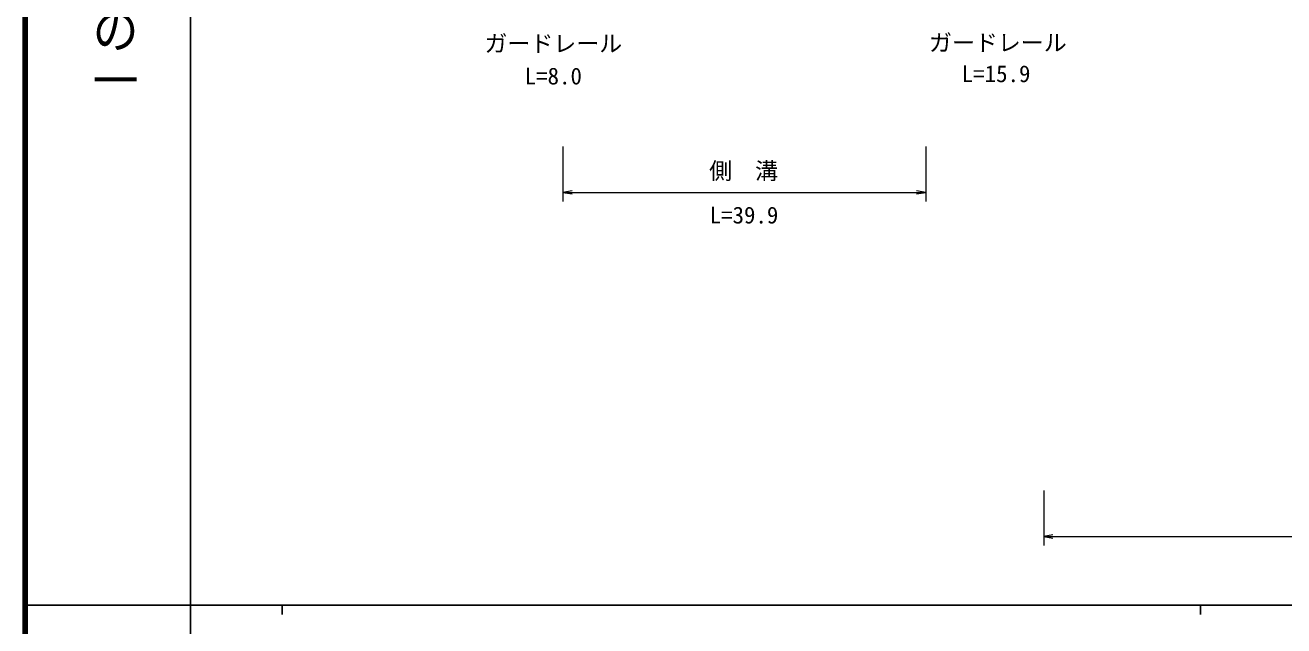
# Model space of a CAD drawing. Units: millimetres, scale not verified. Extents: x 40000 to 680000, y 20000 to 380000.
# Drawn here: x 40000 to 177076, y 202759 to 268236 of the extents above; entities that cross this region are included whole.
import ezdxf
from ezdxf.enums import TextEntityAlignment as Align

# ---------------------------------------------------------------- set-up
doc = ezdxf.new("R2010")
doc.units = ezdxf.units.MM
doc.header["$LTSCALE"] = 1000
for name, color, linetype, lineweight in [('M-STR-HTXT', 7, 'Continuous', 13), ('M-TTL', 2, 'Continuous', 140), ('M-TTL-BAND', 7, 'Continuous', 25)]:
    doc.layers.add(name, color=color, linetype=linetype, lineweight=lineweight)
doc.styles.add('@ＭＳ ゴシック', font='')
doc.styles.add('ＭＳ ゴシック', font='')
doc.styles.get('@ＭＳ ゴシック').set_extended_font_data('@MS Gothic')
doc.styles.get('ＭＳ ゴシック').set_extended_font_data('MS Gothic')

# ---------------------------------------------------------------- blocks, each defined once
blk = doc.blocks.new('open_arrow')
at = {"color": 0, "linetype": 'Continuous', "lineweight": -2}
blk.add_lwpolyline([(7.5, 1.25), (0, 0), (7.5, -1.25)], dxfattribs=at)

msp = doc.modelspace()

# ---------------------------------------------------------------- linework, layer by layer
at = {"layer": 'M-STR-HTXT'}
for p, q in [((98561, 255000), (98561, 249000)), ((138071, 255000), (138071, 249000)), ((98561, 250000), (138071, 250000)), ((150929, 217500), (150929, 211500)), ((150929, 212500), (376108, 212500))]:
    msp.add_line(p, q, dxfattribs=at)
at = {"layer": 'M-TTL'}
msp.add_line((40000, 380000), (40000, 20000), dxfattribs=at)
at = {"layer": 'M-TTL-BAND'}
for p, q in [((58000, 370000), (58000, 20000)), ((40000, 205000), (579000, 205000)), ((68000, 205000), (68000, 204000)), ((168000, 205000), (168000, 204000))]:
    msp.add_line(p, q, dxfattribs=at)

# ---------------------------------------------------------------- block references
at = {"layer": 'M-STR-HTXT', "xscale": 133, "yscale": 133}
for p in [(98561, 250000), (150929, 212500)]:
    msp.add_blockref('open_arrow', p, dxfattribs=at)
at = {"layer": 'M-STR-HTXT', "xscale": 133, "yscale": 133, "rotation": 180}
msp.add_blockref('open_arrow', (138071, 250000), dxfattribs=at)

# ---------------------------------------------------------------- texts
at = {"layer": 'M-STR-HTXT', "style": 'ＭＳ ゴシック'}
for s, p in [('ガードレール', (97517, 266235)), ('ガードレール', (145933, 266328)), ('側\u3000溝', (118240, 252354))]:
    msp.add_text(s, height=1833, dxfattribs=at).set_placement(p, align=Align.MIDDLE_CENTER)
for s, p in [('L=8.0', (97517, 261223)), ('L=15.9', (145741, 261472)), ('L=39.9', (118287, 246066))]:
    msp.add_text(s, height=1833, dxfattribs=at).set_placement(p, align=Align.BOTTOM_CENTER)
at = {"layer": 'M-TTL-BAND', "style": '@ＭＳ ゴシック', "width": 1.1}
msp.add_text('縮尺千分の一', height=3666, rotation=270, dxfattribs=at).set_placement((49777, 276030), align=Align.MIDDLE_CENTER)

doc.saveas('drawing.dxf')
